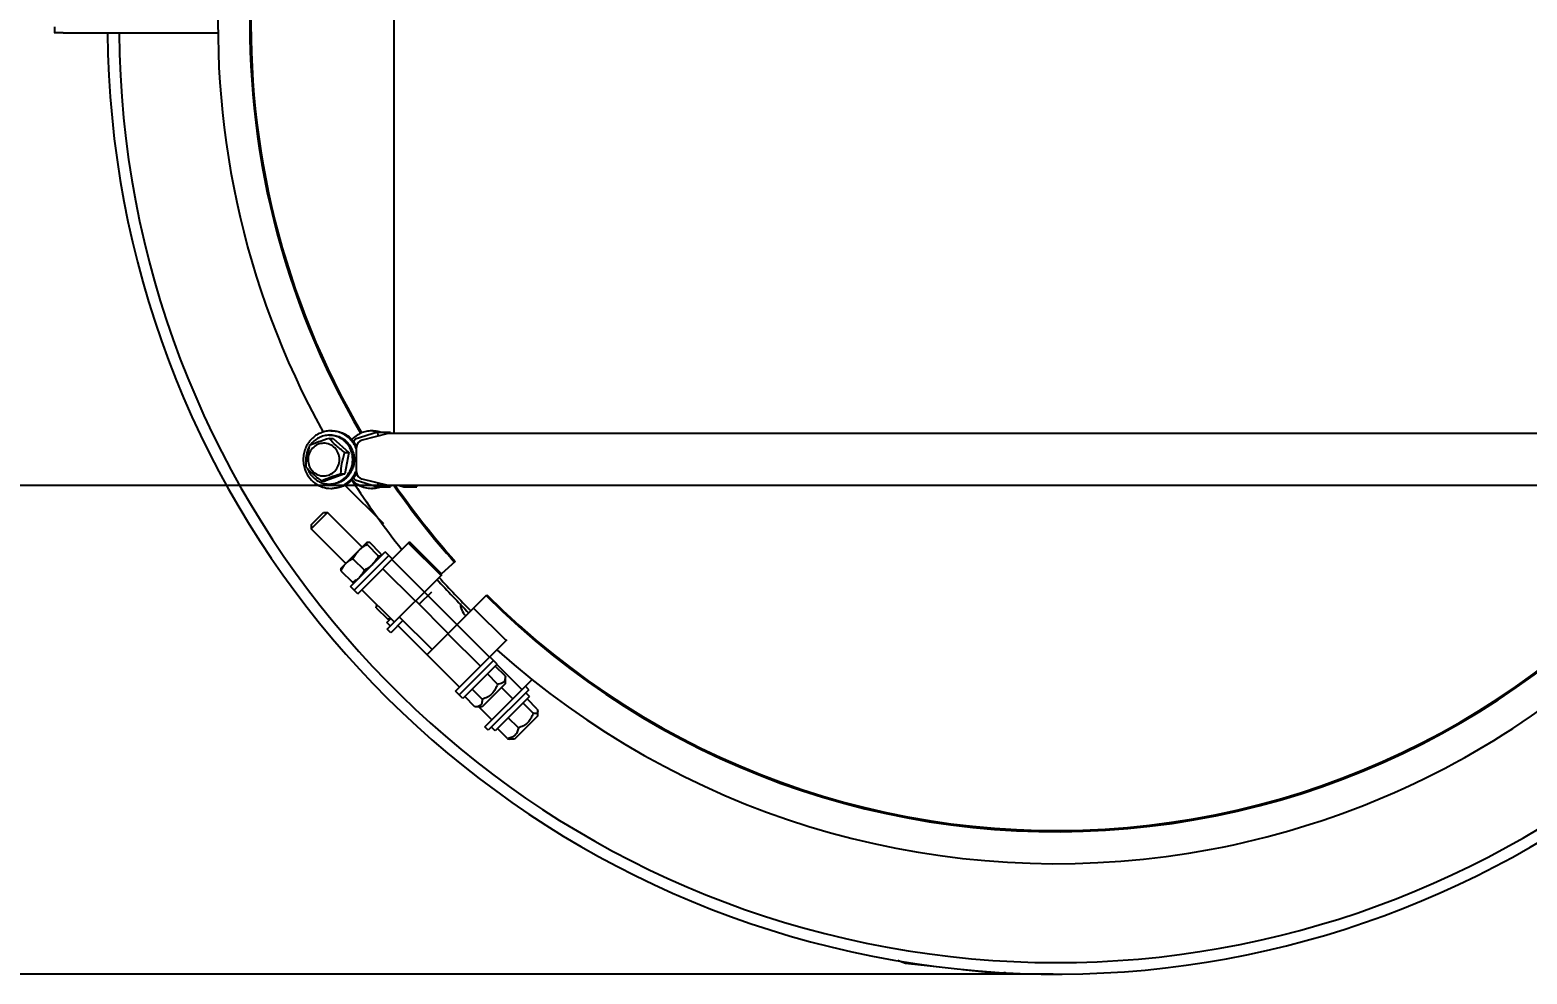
# Model space of a CAD drawing. Header units: millimetres. Extents: x 11802 to 19889, y -472 to 9054.
# Drawn here: x 12491 to 13012, y 5089 to 5417 of the extents above; entities that cross this region are included whole.
import ezdxf

# ---------------------------------------------------------------- set-up
doc = ezdxf.new("R2010")
doc.units = ezdxf.units.MM
doc.header["$LTSCALE"] = 307.34
doc.header["$PDMODE"] = 3
doc.header["$PDSIZE"] = 8
doc.layers.get('0').update_dxf_attribs({"linetype": 'CONTINUOUS'})
doc.layers.get('Defpoints').update_dxf_attribs({"linetype": 'CONTINUOUS'})
doc.styles.get("Standard").update_dxf_attribs({"font": 'calibri.ttf'})
doc.dimstyles.get("Standard").update_dxf_attribs({"dimtxt": 35, "dimasz": 35, "dimexe": 1.5, "dimexo": 1, "dimtad": 1, "dimdsep": 46, "dimtxsty": 'Standard', "dimblk": '_FILLED', "dimblk1": '_FILLED', "dimblk2": '_FILLED', "dimcen": 0.09, "dimazin": 2, "dimtol": 1, "dimtp": 0.01, "dimtm": 0.01, "dimtfac": 1, "dimtofl": 0, "dimtmove": 0, "dimatfit": 3, "dimldrblk": '_FILLED', "dimfxl": 1, "dimtolj": 1, "dimarcsym": 0})

# ---------------------------------------------------------------- blocks, each defined once
blk = doc.blocks.new('_FILLED')
at = {"color": 0, "linetype": 'ByBlock'}
blk.add_solid([(0, 0), (-1, 0.214), (-1, -0.214)], dxfattribs=at)
blk = doc.blocks.new('*D796')
at = {"color": 0, "linetype": 'ByBlock', "lineweight": -2}
for p, q in [((12636.23, 5808.75), (12297.8, 5808.75)), ((12299.3, 5758.75), (12299.3, 5485.19)), ((12299.3, 5138.78), (12299.3, 5448.08)), ((12847.18, 5088.78), (12297.8, 5088.78))]:
    blk.add_line(p, q, dxfattribs=at)
at = {"layer": 'Defpoints', "color": 0}
for p in [(12637.23, 5808.75), (12299.3, 5088.78), (12848.18, 5088.78)]:
    blk.add_point(p, dxfattribs=at)
at = {"color": 0, "linetype": 'ByBlock', "lineweight": -2, "xscale": 50, "yscale": 50, "zscale": 50}
for p, rotation in [((12299.3, 5808.75), 90), ((12299.3, 5088.78), 270)]:
    blk.add_blockref('_FILLED', p, dxfattribs=dict(at, rotation=rotation))
at = {"color": 0, "lineweight": 30, "insert": (12299.3, 5466.64), "char_height": 35, "attachment_point": 5}
blk.add_mtext('\\A1;\\A1;720', dxfattribs=at)
blk = doc.blocks.new('*D797')
at = {"color": 0, "linetype": 'ByBlock', "lineweight": -2}
for p, q in [((12850.83, 5808.75), (12420.4, 5808.75)), ((12421.9, 5758.75), (12421.9, 5552.28)), ((12421.9, 5308.7), (12421.9, 5515.17)), ((12850.83, 5258.7), (12420.4, 5258.7))]:
    blk.add_line(p, q, dxfattribs=at)
at = {"layer": 'Defpoints', "color": 0}
for p in [(12421.9, 5808.75), (12851.83, 5808.75), (12851.83, 5258.7)]:
    blk.add_point(p, dxfattribs=at)
at = {"color": 0, "linetype": 'ByBlock', "lineweight": -2, "xscale": 50, "yscale": 50, "zscale": 50}
for p, rotation in [((12421.9, 5808.75), 90), ((12421.9, 5258.7), 270)]:
    blk.add_blockref('_FILLED', p, dxfattribs=dict(at, rotation=rotation))
at = {"color": 0, "lineweight": 30, "insert": (12421.9, 5533.73), "char_height": 35, "attachment_point": 5}
blk.add_mtext('\\A1;\\A1;BVNO-550', dxfattribs=at)

msp = doc.modelspace()

# ---------------------------------------------------------------- linework, layer by layer
at = {"color": 7, "linetype": 'Continuous'}
for p, q in [((12617.83201, 5276.80407), (12617.83201, 5628.75277)), ((12499.67856, 5418.26694), (12499.67856, 5416.23688)), ((12502.67856, 5416.23044), (12556.89813, 5416.23044)), ((12595.31812, 5276.25277), (12595.83164, 5276.25277)), ((12595.83164, 5277.75277), (12596.31662, 5277.75277)), ((12596.34295, 5277.73853), (12596.31628, 5277.73927)), ((12596.34295, 5277.73853), (12596.31632, 5277.73998)), ((12612.05933, 5277.25887), (12604.26755, 5274.81999)), ((12615.84026, 5276.80407), (12606.69543, 5274.49477)), ((12610.49532, 5277.75277), (12610.01034, 5277.75277)), ((12612.4372, 5275.94471), (12612.05933, 5277.25887)), ((12612.05933, 5277.25887), (12616.6239, 5277.25887)), ((13087.82375, 5276.80407), (12615.84026, 5276.80407)), ((12616.6239, 5277.25887), (12616.75467, 5276.80407)), ((12595.2311, 5275.13212), (12596.65382, 5275.13212)), ((12596.65382, 5275.13212), (12602.11109, 5270.23554)), ((12604.73201, 5263.53164), (12604.73201, 5271.97391)), ((12600.68838, 5270.23554), (12602.11109, 5270.23554)), ((12602.11109, 5270.23554), (12600.77539, 5262.8562)), ((12592.55971, 5260.37343), (12593.98243, 5260.37343)), ((12600.77539, 5262.8562), (12593.98243, 5260.37343)), ((12599.35268, 5262.8562), (12600.77539, 5262.8562)), ((12604.26755, 5260.68556), (12612.05933, 5258.24667)), ((12615.84026, 5258.70147), (12606.69543, 5261.01077)), ((12595.31812, 5259.25277), (12595.83164, 5259.25277)), ((12595.83164, 5257.75277), (12596.31662, 5257.75277)), ((12614.24885, 5245.41234), (12600.76279, 5258.8984)), ((12610.49532, 5257.75277), (12610.01034, 5257.75277)), ((12612.05933, 5258.24667), (12612.4372, 5259.56083)), ((12612.05933, 5258.24667), (12616.6239, 5258.24667)), ((13087.82375, 5258.70147), (12615.84026, 5258.70147)), ((12616.75467, 5258.70147), (12616.6239, 5258.24667)), ((12619.73548, 5258.70147), (12621.18848, 5258.24667)), ((12621.18848, 5258.24667), (12621.31924, 5258.70147)), ((12621.18848, 5258.24667), (12625.75305, 5258.24667)), ((12625.88382, 5258.70147), (12625.75305, 5258.24667)), ((12589.04392, 5245.06327), (12593.28656, 5249.30591)), ((12589.04392, 5243.64906), (12594.70078, 5249.30591)), ((12589.04392, 5245.06327), (12589.04392, 5243.64906)), ((12593.28656, 5249.30591), (12594.70078, 5249.30591)), ((12606.72159, 5237.2851), (12594.70078, 5249.30591)), ((12601.06474, 5231.62824), (12589.04392, 5243.64906)), ((12599.29927, 5229.86277), (12608.48706, 5239.05057)), ((12602.69108, 5223.63794), (12614.7119, 5235.65875)), ((12615.98469, 5234.38596), (12603.96388, 5222.36515)), ((12605.23667, 5221.09235), (12623.26789, 5239.12358)), ((12608.43868, 5238.99951), (12608.44063, 5239.00148)), ((12608.43904, 5238.99916), (12608.44063, 5239.00148)), ((12608.46057, 5238.20039), (12612.44521, 5234.21575)), ((12608.48706, 5239.05057), (12608.57051, 5239.07293)), ((12613.22636, 5234.9969), (12609.24172, 5238.98154)), ((12613.29539, 5234.24224), (12613.31775, 5234.32569)), ((12617.25748, 5233.11317), (12614.7119, 5235.65875)), ((12634.17523, 5227.4035), (12622.86152, 5238.71721)), ((12634.5816, 5227.80987), (12623.26789, 5239.12358)), ((12599.29927, 5229.86277), (12599.27691, 5229.77932)), ((12599.3683, 5229.10812), (12603.35294, 5225.12348)), ((12603.52386, 5233.26369), (12607.50851, 5229.27904)), ((12610.65227, 5231.61236), (12610.63189, 5231.592)), ((12610.65227, 5231.61236), (12610.63269, 5231.59125)), ((12625.27296, 5218.50123), (12613.95925, 5229.81494)), ((12651.05413, 5199.02757), (12617.11301, 5232.96869)), ((12639.14116, 5232.33727), (12634.35275, 5228.06646)), ((12605.23667, 5221.09235), (12602.69108, 5223.63794)), ((12604.10759, 5225.05445), (12604.02414, 5225.03209)), ((12615.48971, 5208.71798), (12634.5816, 5227.80987)), ((12606.65088, 5222.50657), (12617.96459, 5211.19286)), ((12636.70292, 5207.30377), (12625.38921, 5218.61748)), ((12630.83393, 5221.65804), (12626.59129, 5217.4154)), ((12629.2783, 5199.87915), (12650.11631, 5220.71716)), ((12611.64232, 5216.20915), (12615.62696, 5212.2245)), ((12611.88479, 5217.27265), (12611.73925, 5216.72949)), ((12645.48894, 5216.08979), (12656.80265, 5204.77608)), ((12615.27758, 5211.05144), (12616.6918, 5212.46565)), ((12616.55037, 5209.77864), (12615.27758, 5211.05144)), ((12616.69179, 5207.5159), (12615.48971, 5208.71798)), ((12616.69047, 5212.46698), (12616.1473, 5212.32144)), ((12620.93444, 5211.75855), (12616.69179, 5207.5159)), ((12640.59201, 5188.56544), (12619.16667, 5209.99078)), ((12631.04607, 5201.64692), (12619.73236, 5212.96063)), ((12636.58667, 5207.18752), (12647.90038, 5195.87381)), ((12639.17779, 5187.15123), (12657.20902, 5205.18245)), ((12652.4714, 5197.89925), (12640.45059, 5185.87844)), ((12653.74419, 5196.62646), (12651.19861, 5199.17204)), ((12653.74419, 5196.62646), (12641.72338, 5184.60564)), ((12653.84438, 5189.67399), (12650.31805, 5193.20032)), ((12656.56971, 5192.39932), (12653.04338, 5195.92565)), ((12662.36784, 5187.71386), (12653.59971, 5196.48198)), ((12641.72338, 5184.60564), (12639.17779, 5187.15123)), ((12648.53478, 5184.36439), (12645.00845, 5187.89072)), ((12656.57033, 5189.83595), (12648.51389, 5181.7795)), ((12649.43084, 5174.77686), (12666.03559, 5191.38162)), ((12664.77505, 5187.71691), (12650.63292, 5173.57478)), ((12655.25429, 5188.5199), (12659.21408, 5184.56011)), ((12656.57033, 5189.83595), (12656.57033, 5192.30796)), ((12664.77505, 5187.71691), (12663.57297, 5188.91899)), ((12645.95051, 5181.78013), (12642.42419, 5185.30645)), ((12664.98719, 5185.38346), (12652.96637, 5173.36265)), ((12666.22117, 5179.56479), (12662.69485, 5183.09112)), ((12664.98719, 5185.38346), (12663.71439, 5186.65625)), ((12667.64555, 5180.98917), (12664.11923, 5184.5155)), ((12646.04244, 5181.77858), (12645.95051, 5181.78013)), ((12648.51389, 5181.7795), (12646.04188, 5181.7795)), ((12651.90571, 5177.25173), (12647.37794, 5181.7795)), ((12661.07872, 5174.42234), (12657.5524, 5177.94867)), ((12667.81333, 5178.59295), (12659.75688, 5170.53651)), ((12667.81333, 5178.59295), (12667.81333, 5180.08395)), ((12650.63292, 5173.57478), (12649.43084, 5174.77686)), ((12652.96637, 5173.36265), (12651.69358, 5174.63544)), ((12657.36065, 5170.70428), (12653.83433, 5174.2306)), ((12659.75688, 5170.53651), (12658.26588, 5170.53651)), ((12808.88494, 5095.15432), (12808.90334, 5095.11742)), ((12796.76588, 5092.46671), (12807.59899, 5091.26098)), ((12815.74866, 5090.35392), (12826.58177, 5089.1482))]:
    msp.add_line(p, q, dxfattribs=at)
for centre, radius, start, end in [((12848.17692, 5418.77777), 291.6, 142.2800387, 209.0329727), ((12848.17692, 5418.77777), 280.49174, 145.3050068, 210.3985553), ((12848.17692, 5418.77777), 280.1, 145.4275724, 210.4130305), ((12848.17692, 5418.77777), 330, 180.4379614, 339.8355093), ((12848.17692, 5418.77777), 326, 180.4439455, 341.3811746), ((12595.83178, 5268.56455), 9.18821, 86.9771056, 90.0018694), ((12600.61167, 5277.26377), 4.39745, 314.4918377, 326.2391604), ((12595.20995, 5267.81926), 10.19529, 23.6014915, 25.9881127), ((12595.15701, 5267.7961), 10.25308, 20.7138658, 23.6016023), ((12607.33201, 5271.97391), 2.6, 104.1723377, 180), ((12600.62315, 5277.13775), 6.25911, 311.3965025, 312.304357), ((12620.1056, 5264.09036), 33.02423, 177.465367, 177.9529335), ((12637.00128, 5258.38763), 38.19686, 161.9299038, 162.3724073), ((12848.17692, 5418.77777), 291.6, 212.793807, 218.6958191), ((12600.61162, 5258.24174), 4.39751, 33.7608493, 45.4856591), ((12595.20824, 5267.68733), 10.19729, 335.3872844, 336.3722943), ((12607.33201, 5263.53164), 2.6, 180, 255.8276623), ((12600.62316, 5258.36781), 6.25909, 47.6956421, 48.6067612), ((12595.31779, 5267.06775), 7.81497, 270.0034843, 273.7618768), ((12610.01047, 5266.93753), 9.18475, 269.9975114, 273.0135035), ((12848.17692, 5418.77777), 280.49174, 214.8053802, 221.73), ((12848.17692, 5418.77777), 280.1, 214.8636069, 221.73), ((12848.17692, 5418.77777), 280.49174, 225, 325.1748664), ((12848.17692, 5418.77777), 280.1, 225, 325.1445023), ((12848.17692, 5418.77777), 291.6, 228.1520907, 326.9314637), ((12848.17692, 5418.77777), 289, 221.820061, 225.0152203), ((12848.17692, 5418.77777), 288, 221.8090959, 225.001615), ((12647.3586, 5217.95945), 6.5, 180.9377869, 225.0113867), ((12649.59113, 5192.48985), 6.97916, 358.4885431, 359.256738), ((12653.76089, 5196.35947), 6.686, 270.7155021, 272.4458949), ((12655.95009, 5179.18585), 8.59807, 279.4423784, 281.0650987), ((12797.87205, 5102.40534), 10, 241.193488, 263.6491189), ((12827.68794, 5099.08683), 10, 263.6491189, 286.2726785)]:
    msp.add_arc(centre, radius, start, end, dxfattribs=at)
for points, knots in [([(12502.67856, 5416.23044), (12502.48349, 5416.23044), (12502.10079, 5416.23051), (12501.54524, 5416.23088), (12501.03317, 5416.23141), (12500.58453, 5416.2323), (12500.25787, 5416.23283), (12500.04159, 5416.23404), (12499.91506, 5416.23363), (12499.81897, 5416.23673), (12499.74131, 5416.23149), (12499.70947, 5416.2423), (12499.67856, 5416.23205), (12499.67856, 5416.23688)], [0, 0, 0, 0, 0.195073088, 0.382693536, 0.555558994, 0.707095506, 0.831453693, 0.881908548, 0.923865693, 0.95692687, 0.980776497, 0.995173171, 1, 1, 1, 1]), ([(12592.6396, 5277.18189), (12592.04727, 5276.9636), (12590.8997, 5276.40249), (12589.37711, 5275.2321), (12588.10278, 5273.7748), (12587.12598, 5272.08731), (12586.48338, 5270.23438), (12586.19919, 5268.28669), (12586.28381, 5266.31933), (12586.58533, 5265.03985), (12586.79437, 5264.42233)], [0, 0, 0, 0, 0.122262314, 0.245429473, 0.369621207, 0.494791262, 0.620749384, 0.747189667, 0.873734332, 1, 1, 1, 1]), ([(12595.31798, 5276.25277), (12594.68404, 5276.25274), (12593.40791, 5276.09628), (12591.60475, 5275.4057), (12590.00531, 5274.29919), (12589.13576, 5273.32726), (12588.76155, 5272.79782)], [0, 0, 0, 0, 0.247517493, 0.496175636, 0.74685842, 1, 1, 1, 1]), ([(12595.83148, 5277.75276), (12595.28963, 5277.75274), (12594.20242, 5277.6563), (12593.14932, 5277.36973), (12592.6396, 5277.18189)], [0, 0, 0, 0, 0.499365402, 1, 1, 1, 1]), ([(12597.48655, 5275.94614), (12597.31042, 5275.99689), (12596.60078, 5276.17486), (12595.86609, 5276.25279), (12595.31798, 5276.25277)], [0, 0, 0, 0, 0.250598216, 1, 1, 1, 1]), ([(12595.83149, 5276.25277), (12596.3796, 5276.25279), (12597.1143, 5276.17486), (12597.82394, 5275.99689), (12598.00006, 5275.94614)], [0, 0, 0, 0, 0.749401786, 1, 1, 1, 1]), ([(12596.31666, 5277.75276), (12597.01684, 5277.75276), (12598.42527, 5277.59079), (12600.43001, 5276.87412), (12602.23593, 5275.72023), (12603.2462, 5274.69932), (12603.69114, 5274.14011)], [0, 0, 0, 0, 0.247761104, 0.496534578, 0.747130069, 1, 1, 1, 1]), ([(12603.40739, 5273.87836), (12602.99022, 5274.44), (12602.03812, 5275.47394), (12600.31949, 5276.67576), (12598.3938, 5277.46907), (12597.02674, 5277.70042), (12596.34295, 5277.73853)], [0, 0, 0, 0, 0.252938255, 0.50362021, 0.752403322, 1, 1, 1, 1]), ([(12603.171, 5265.49033), (12603.31294, 5266.02665), (12603.49558, 5267.12961), (12603.45523, 5268.80302), (12603.10324, 5270.43698), (12602.45265, 5271.96845), (12601.52799, 5273.33893), (12600.36404, 5274.49569), (12599.00589, 5275.39363), (12598.00102, 5275.79792), (12597.48655, 5275.94614)], [0, 0, 0, 0, 0.126606711, 0.253354886, 0.379859523, 0.505761238, 0.630790339, 0.754806039, 0.877818016, 1, 1, 1, 1]), ([(12598.00006, 5275.94614), (12598.802, 5275.7151), (12600.35031, 5274.98736), (12601.59741, 5273.81887), (12602.12063, 5273.15594)], [0, 0, 0, 0, 0.497029542, 1, 1, 1, 1]), ([(12610.01027, 5277.75277), (12609.37386, 5277.75276), (12608.09496, 5277.61919), (12606.25742, 5277.02653), (12604.56966, 5276.06629), (12603.59202, 5275.20876), (12603.14967, 5274.73567)], [0, 0, 0, 0, 0.248093455, 0.497030894, 0.747515523, 1, 1, 1, 1]), ([(12612.93513, 5277.27577), (12612.69954, 5277.35454), (12611.74824, 5277.631), (12610.75211, 5277.75278), (12610.01027, 5277.75277)], [0, 0, 0, 0, 0.250859833, 1, 1, 1, 1]), ([(12610.49559, 5277.75276), (12611.23717, 5277.75273), (12612.23294, 5277.63105), (12613.18391, 5277.35473), (12613.41942, 5277.27601)], [0, 0, 0, 0, 0.749147615, 1, 1, 1, 1]), ([(12588.43814, 5272.64935), (12588.06056, 5271.49175), (12587.41868, 5269.15612), (12587.16667, 5266.74537), (12587.11367, 5265.5508)], [0, 0, 0, 0, 0.504532257, 1, 1, 1, 1]), ([(12588.17188, 5271.83403), (12587.94521, 5271.40196), (12587.69111, 5270.7978), (12587.50702, 5270.17305), (12587.46525, 5270.01522)], [0, 0, 0, 0, 0.749277947, 1, 1, 1, 1]), ([(12598.58888, 5269.45458), (12598.37796, 5270.1576), (12597.68787, 5271.4879), (12595.98958, 5272.92436), (12593.88151, 5273.57568), (12591.69387, 5273.32846), (12589.77188, 5272.22608), (12588.40839, 5270.44792), (12587.79864, 5268.2729), (12587.95465, 5266.76033), (12588.16748, 5266.05097)], [0, 0, 0, 0, 0.126441925, 0.250889759, 0.373653167, 0.49604758, 0.619617192, 0.745192011, 0.872416561, 1, 1, 1, 1]), ([(12595.2311, 5275.13212), (12593.99553, 5274.74204), (12591.70405, 5273.98681), (12589.46194, 5273.0936), (12588.43814, 5272.64935)], [0, 0, 0, 0, 0.537243997, 1, 1, 1, 1]), ([(12600.68838, 5270.23554), (12599.65256, 5271.01244), (12597.73107, 5272.53478), (12596.0001, 5274.27361), (12595.2311, 5275.13212)], [0, 0, 0, 0, 0.529056291, 1, 1, 1, 1]), ([(12602.12063, 5273.15594), (12602.53517, 5272.63071), (12603.24401, 5271.47232), (12603.87688, 5269.53534), (12604.05303, 5267.49793), (12603.85761, 5266.14437), (12603.68451, 5265.49033)], [0, 0, 0, 0, 0.248106618, 0.49812565, 0.749133661, 1, 1, 1, 1]), ([(12604.37435, 5272.28668), (12604.30606, 5272.42675), (12604.02102, 5272.97888), (12603.68494, 5273.5047), (12603.40739, 5273.87836)], [0, 0, 0, 0, 0.250812837, 1, 1, 1, 1]), ([(12603.69114, 5274.14011), (12603.79968, 5274.00369), (12604.22044, 5273.4453), (12604.58224, 5272.8426), (12604.81664, 5272.37317)], [0, 0, 0, 0, 0.24939392, 1, 1, 1, 1]), ([(12587.10244, 5265.27), (12587.87145, 5264.41148), (12589.60242, 5262.67266), (12591.52391, 5261.15031), (12592.55971, 5260.37343)], [0, 0, 0, 0, 0.470947609, 1, 1, 1, 1]), ([(12587.46525, 5270.01522), (12587.27046, 5269.27921), (12587.13813, 5268.25615), (12587.18251, 5267.24065), (12587.2045, 5266.98696)], [0, 0, 0, 0, 0.749372441, 1, 1, 1, 1]), ([(12588.16748, 5266.05097), (12588.37839, 5265.34795), (12589.06848, 5264.01764), (12590.76678, 5262.58119), (12592.87485, 5261.92986), (12595.06248, 5262.17709), (12596.98448, 5263.27947), (12598.34797, 5265.05763), (12598.95772, 5267.23265), (12598.8017, 5268.74521), (12598.58888, 5269.45458)], [0, 0, 0, 0, 0.126441925, 0.250889759, 0.373653167, 0.49604758, 0.619617192, 0.745192011, 0.872416561, 1, 1, 1, 1]), ([(12595.83053, 5259.26961), (12596.66787, 5259.32467), (12598.34412, 5259.71236), (12600.54983, 5261.05999), (12602.25453, 5263.03865), (12602.949, 5264.65152), (12603.171, 5265.49033)], [0, 0, 0, 0, 0.245996499, 0.494224164, 0.745639582, 1, 1, 1, 1]), ([(12599.35268, 5262.8562), (12599.39508, 5264.03915), (12599.61474, 5266.44762), (12600.2271, 5268.78724), (12600.59796, 5269.95474)], [0, 0, 0, 0, 0.491431425, 1, 1, 1, 1]), ([(12603.68451, 5265.49033), (12603.53381, 5264.92089), (12603.11813, 5263.81335), (12602.48594, 5262.81305), (12602.12388, 5262.35371)], [0, 0, 0, 0, 0.501771174, 1, 1, 1, 1]), ([(12586.79437, 5264.42233), (12587.11908, 5263.46316), (12588.05396, 5261.64016), (12590.19368, 5259.4703), (12592.8683, 5258.07401), (12594.85122, 5257.75276), (12595.83179, 5257.75278)], [0, 0, 0, 0, 0.25432623, 0.505561992, 0.753729379, 1, 1, 1, 1]), ([(12587.7759, 5264.53954), (12588.00903, 5263.94384), (12588.60647, 5262.80487), (12589.85399, 5261.34863), (12591.3862, 5260.22328), (12592.55123, 5259.73182), (12593.1497, 5259.5594)], [0, 0, 0, 0, 0.253399582, 0.504544027, 0.753291065, 1, 1, 1, 1]), ([(12592.55971, 5260.37343), (12593.58353, 5260.81768), (12595.82563, 5261.71089), (12598.11712, 5262.46612), (12599.35268, 5262.8562)], [0, 0, 0, 0, 0.462759994, 1, 1, 1, 1]), ([(12602.12388, 5262.35371), (12601.74583, 5261.87409), (12600.88594, 5260.9981), (12599.34551, 5260.00744), (12597.63344, 5259.39193), (12596.42995, 5259.25279), (12595.83168, 5259.25278)], [0, 0, 0, 0, 0.252891511, 0.503494352, 0.752258261, 1, 1, 1, 1]), ([(12599.02367, 5258.32366), (12599.616, 5258.54195), (12600.76356, 5259.10302), (12602.28621, 5260.27354), (12603.56029, 5261.73032), (12604.20987, 5262.85278), (12604.47904, 5263.44034)], [0, 0, 0, 0, 0.247098783, 0.496026301, 0.747024533, 1, 1, 1, 1]), ([(12603.69111, 5261.36539), (12603.14651, 5260.68093), (12601.87618, 5259.45723), (12600.32062, 5258.62289), (12599.50866, 5258.32366)], [0, 0, 0, 0, 0.502682931, 1, 1, 1, 1]), ([(12603.149, 5260.77059), (12603.32575, 5260.58151), (12604.05741, 5259.85798), (12604.90545, 5259.25193), (12605.58177, 5258.88428)], [0, 0, 0, 0, 0.251630519, 1, 1, 1, 1]), ([(12604.81664, 5263.13236), (12604.73828, 5262.97543), (12604.4099, 5262.35819), (12604.01714, 5261.77515), (12603.69111, 5261.36539)], [0, 0, 0, 0, 0.25092347, 1, 1, 1, 1]), ([(12593.1497, 5259.5594), (12593.32582, 5259.50866), (12594.03546, 5259.33068), (12594.77016, 5259.25275), (12595.31827, 5259.25277)], [0, 0, 0, 0, 0.250598216, 1, 1, 1, 1]), ([(12595.83179, 5257.75278), (12596.37364, 5257.7528), (12597.46085, 5257.84924), (12598.51396, 5258.13582), (12599.02367, 5258.32366)], [0, 0, 0, 0, 0.499365402, 1, 1, 1, 1]), ([(12599.50866, 5258.32366), (12598.99894, 5258.13582), (12597.94584, 5257.84924), (12596.85863, 5257.7528), (12596.31678, 5257.75278)], [0, 0, 0, 0, 0.500634597, 1, 1, 1, 1]), ([(12605.58177, 5258.88428), (12606.2579, 5258.51673), (12607.70271, 5257.94668), (12609.24422, 5257.75281), (12610.01007, 5257.75278)], [0, 0, 0, 0, 0.501212691, 1, 1, 1, 1]), ([(12610.49332, 5257.76548), (12611.12347, 5257.79866), (12611.96349, 5257.93071), (12612.77008, 5258.17378), (12612.97007, 5258.24153)], [0, 0, 0, 0, 0.749275039, 1, 1, 1, 1]), ([(12613.45506, 5258.24153), (12613.21685, 5258.16083), (12612.25471, 5257.87759), (12611.24608, 5257.75275), (12610.49506, 5257.75278)], [0, 0, 0, 0, 0.250881012, 1, 1, 1, 1]), ([(12603.52386, 5233.26369), (12603.79986, 5233.78807), (12604.4061, 5234.8081), (12605.54214, 5236.18212), (12606.91603, 5237.31836), (12607.93618, 5237.9244), (12608.46057, 5238.20039)], [0, 0, 0, 0, 0.250461836, 0.500000328, 0.749537623, 1, 1, 1, 1]), ([(12608.46057, 5238.20039), (12608.43232, 5238.28741), (12608.38551, 5238.44887), (12608.34817, 5238.67465), (12608.3545, 5238.86203), (12608.40483, 5238.96488), (12608.43868, 5238.99951)], [0, 0, 0, 0, 0.33074376, 0.606648989, 0.824913287, 1, 1, 1, 1]), ([(12608.57083, 5239.0726), (12608.66377, 5239.09725), (12608.89859, 5239.0829), (12609.11675, 5239.02211), (12609.24172, 5238.98154)], [0, 0, 0, 0, 0.422565728, 1, 1, 1, 1]), ([(12612.44521, 5234.21575), (12612.19888, 5233.74772), (12611.66389, 5232.83465), (12611.01011, 5231.99936), (12610.65227, 5231.61236)], [0, 0, 0, 0, 0.50086152, 1, 1, 1, 1]), ([(12613.24441, 5234.19394), (12613.20978, 5234.16007), (12613.10694, 5234.10969), (12612.91953, 5234.10335), (12612.69373, 5234.14068), (12612.53225, 5234.1875), (12612.44521, 5234.21575)], [0, 0, 0, 0, 0.175083928, 0.393339972, 0.669244353, 1, 1, 1, 1]), ([(12613.22636, 5234.9969), (12613.26696, 5234.87181), (12613.32793, 5234.65365), (12613.34262, 5234.41858), (12613.31775, 5234.32569)], [0, 0, 0, 0, 0.577639749, 1, 1, 1, 1]), ([(12599.27724, 5229.779), (12599.25259, 5229.68607), (12599.26693, 5229.45125), (12599.32773, 5229.23309), (12599.3683, 5229.10812)], [0, 0, 0, 0, 0.422565724, 1, 1, 1, 1]), ([(12599.3683, 5229.10812), (12599.57966, 5229.56634), (12600.05379, 5230.45414), (12600.99569, 5231.6363), (12602.17804, 5232.57786), (12603.06565, 5233.05233), (12603.52386, 5233.26369)], [0, 0, 0, 0, 0.251705491, 0.500000821, 0.748298984, 1, 1, 1, 1]), ([(12607.50851, 5229.27904), (12607.29714, 5228.82081), (12606.82358, 5227.93259), (12605.88083, 5226.75115), (12604.69939, 5225.80841), (12603.81118, 5225.33485), (12603.35294, 5225.12348)], [0, 0, 0, 0, 0.251709423, 0.500000198, 0.748290684, 1, 1, 1, 1]), ([(12610.63269, 5231.59125), (12610.19072, 5231.1161), (12609.2043, 5230.25376), (12608.08498, 5229.58245), (12607.50851, 5229.27904)], [0, 0, 0, 0, 0.499029336, 1, 1, 1, 1]), ([(12603.35294, 5225.12348), (12603.47802, 5225.08287), (12603.69619, 5225.0219), (12603.93126, 5225.00721), (12604.02414, 5225.03209)], [0, 0, 0, 0, 0.577639745, 1, 1, 1, 1]), ([(12611.64232, 5216.20915), (12611.6477, 5216.25427), (12611.67107, 5216.42921), (12611.70533, 5216.60289), (12611.73925, 5216.72949)], [0, 0, 0, 0, 0.257463259, 1, 1, 1, 1]), ([(12611.73925, 5216.72949), (12611.75114, 5216.77384), (12611.80112, 5216.94415), (12611.86921, 5217.10963), (12611.93227, 5217.22516)], [0, 0, 0, 0, 0.258643029, 1, 1, 1, 1]), ([(12616.14707, 5212.32171), (12616.10573, 5212.3106), (12615.9343, 5212.26858), (12615.75968, 5212.24032), (12615.62696, 5212.2245)], [0, 0, 0, 0, 0.242575872, 1, 1, 1, 1]), ([(12616.64256, 5212.51485), (12616.60479, 5212.49427), (12616.44591, 5212.41486), (12616.27696, 5212.35663), (12616.14707, 5212.32171)], [0, 0, 0, 0, 0.242291326, 1, 1, 1, 1]), ([(12653.84438, 5189.67399), (12653.638, 5189.05476), (12653.14067, 5187.84015), (12651.974, 5186.23476), (12650.36861, 5185.0681), (12649.15401, 5184.57077), (12648.53478, 5184.36439)], [0, 0, 0, 0, 0.250162943, 0.500001902, 0.749837647, 1, 1, 1, 1]), ([(12656.56787, 5192.30577), (12656.55812, 5191.93729), (12656.49309, 5191.24191), (12656.0243, 5190.28974), (12655.09913, 5189.77381), (12654.41017, 5189.69531), (12654.04622, 5189.67956)], [0, 0, 0, 0, 0.267317857, 0.502602951, 0.735806673, 1, 1, 1, 1]), ([(12648.53478, 5184.36439), (12648.53985, 5183.98969), (12648.50668, 5183.28877), (12648.06199, 5182.31177), (12647.1082, 5181.82326), (12646.41255, 5181.77948), (12646.04188, 5181.7795)], [0, 0, 0, 0, 0.269982255, 0.502497089, 0.732945139, 1, 1, 1, 1]), ([(12666.22117, 5179.56479), (12666.02819, 5178.95981), (12665.55936, 5177.77436), (12664.4346, 5176.20891), (12662.86915, 5175.08415), (12661.6837, 5174.61533), (12661.07872, 5174.42235)], [0, 0, 0, 0, 0.250639663, 0.500001897, 0.74936093, 1, 1, 1, 1]), ([(12667.81334, 5180.08394), (12667.81332, 5179.93487), (12667.78238, 5179.70539), (12667.58137, 5179.49508), (12667.3798, 5179.41331), (12667.13742, 5179.38927), (12666.74186, 5179.42104), (12666.43424, 5179.50051), (12666.22117, 5179.56479)], [0, 0, 0, 0, 0.219980769, 0.314925673, 0.416220402, 0.53402702, 0.671581297, 1, 1, 1, 1]), ([(12667.64555, 5180.98917), (12667.67036, 5180.90695), (12667.75293, 5180.61148), (12667.81336, 5180.30541), (12667.81334, 5180.08394)], [0, 0, 0, 0, 0.27943696, 1, 1, 1, 1]), ([(12661.07872, 5174.42234), (12661.00151, 5173.95937), (12660.78669, 5173.06468), (12660.08301, 5171.86701), (12658.9382, 5171.08274), (12658.05641, 5170.83705), (12657.60027, 5170.74762)], [0, 0, 0, 0, 0.258000715, 0.50204097, 0.744497046, 1, 1, 1, 1]), ([(12657.36065, 5170.70428), (12657.44288, 5170.67947), (12657.73835, 5170.5969), (12658.04442, 5170.53647), (12658.26589, 5170.53649)], [0, 0, 0, 0, 0.27943692, 1, 1, 1, 1])]:
    msp.add_open_spline(points, degree=3, knots=knots, dxfattribs=at)
for points in [[(12608.44063, 5239.00148), (12608.45582, 5239.01667), (12608.47325, 5239.02985), (12608.49183, 5239.04064)], [(12608.49183, 5239.04064), (12608.5164, 5239.05491), (12608.54337, 5239.06532), (12608.57083, 5239.0726)], [(12613.28561, 5234.24699), (12613.27475, 5234.22842), (12613.26151, 5234.21102), (12613.2463, 5234.19581)], [(12613.31775, 5234.32569), (12613.31042, 5234.29832), (12613.29992, 5234.27145), (12613.28561, 5234.24699)]]:
    msp.add_open_spline(points, degree=3, dxfattribs=at)

# ---------------------------------------------------------------- dimensions: what is measured, and where the dimension line sits
at = {"linetype": 'ByBlock', "lineweight": 30}
for base, p1, p2, text, picture, middle in [((12299.30308, 5088.77777), (12637.22587, 5808.75277), (12848.17692, 5088.77777), '\\A1;720', '*D796', (12299.30308, 5466.63533)), ((12421.90214, 5808.75277), (12851.83201, 5258.70147), (12851.83201, 5808.75277), '\\A1;BVNO-550', '*D797', (12421.90214, 5533.72712))]:
    dim = msp.add_linear_dim(base=base, p1=p1, p2=p2, angle=90, text=text, dimstyle='Standard', override={"dimasz": 50, "dimtad": 0, "dimtih": 1, "dimtoh": 1, "dimdec": 4, "dimzin": 0, "dimtxsty": 'Standard', "dimcen": 53.46, "dimadec": 0, "dimazin": 0, "dimtdec": 4, "dimtzin": 0}, dxfattribs=at)
    dim.commit()
    dim.dimension.update_dxf_attribs({"geometry": picture, "text_midpoint": middle, "dimtype": 160})

doc.saveas('drawing.dxf')
